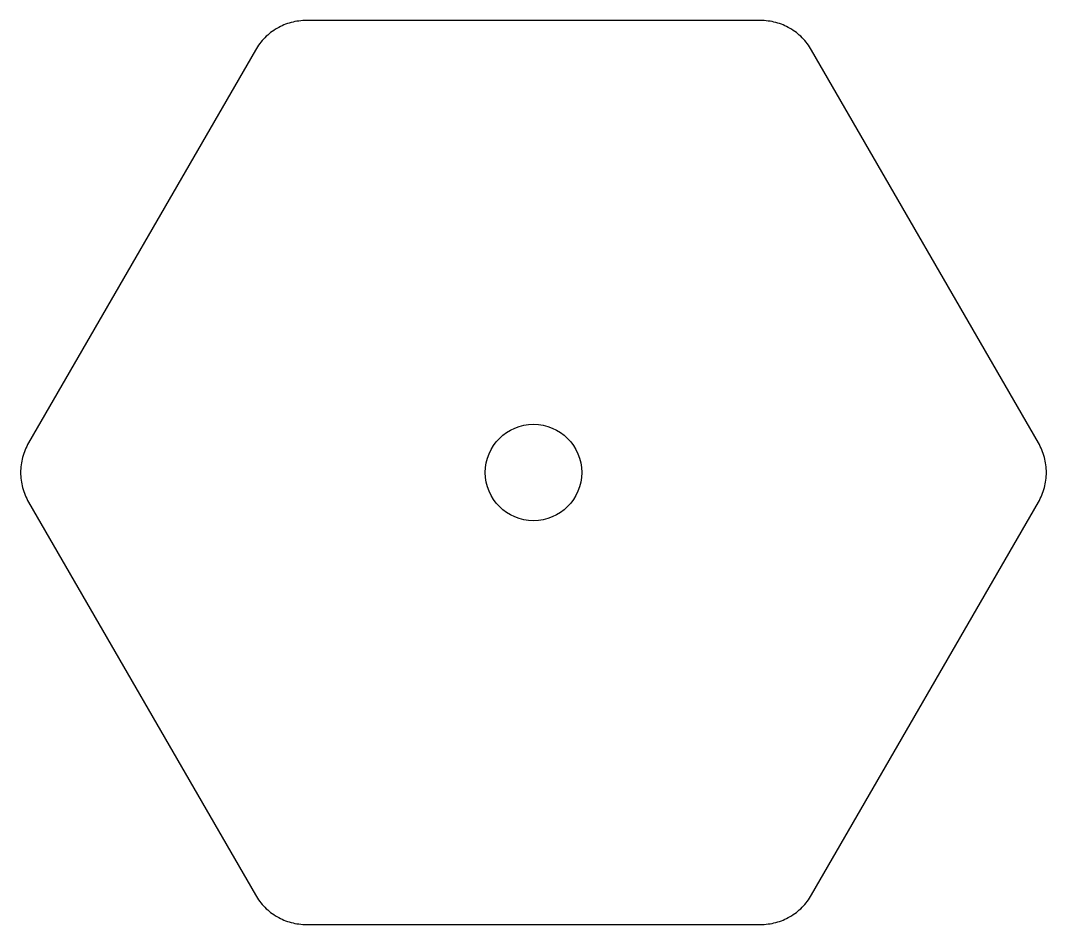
# Model space of a CAD drawing. Extents: x -59 to 59, y -52 to 52.
import ezdxf

# ---------------------------------------------------------------- set-up
doc = ezdxf.new("R2010")
doc.units = 0
doc.layers.get('0').update_dxf_attribs({"linetype": 'CONTINUOUS'})

msp = doc.modelspace()

# ---------------------------------------------------------------- linework, layer by layer
at = {"color": 7, "linetype": 'CONTINUOUS'}
for p, q in [((25.89, 51.59), (-25.89, 51.59)), ((-31.73, 48.21), (-57.62, 3.38)), ((57.62, 3.38), (31.73, 48.21)), ((-57.62, -3.38), (-31.73, -48.21)), ((31.73, -48.21), (57.62, -3.38)), ((-25.89, -51.59), (25.89, -51.59))]:
    msp.add_line(p, q, dxfattribs=at)
msp.add_circle((0, 0), 5.5, dxfattribs=at)
for points in [[(-25.89, 51.59), (-26.48, 51.59), (-27.68, 51.43), (-29.31, 50.76), (-30.7, 49.69), (-31.44, 48.73), (-31.73, 48.21)], [(31.73, 48.21), (31.44, 48.73), (30.7, 49.69), (29.31, 50.76), (27.68, 51.43), (26.48, 51.59), (25.89, 51.59)], [(-57.62, 3.38), (-57.91, 2.86), (-58.38, 1.74), (-58.61, 0), (-58.38, -1.74), (-57.91, -2.86), (-57.62, -3.38)], [(57.62, -3.38), (57.91, -2.86), (58.38, -1.74), (58.61, 0), (58.38, 1.74), (57.91, 2.86), (57.62, 3.38)], [(-31.73, -48.21), (-31.44, -48.73), (-30.7, -49.69), (-29.31, -50.76), (-27.68, -51.43), (-26.48, -51.59), (-25.89, -51.59)], [(25.89, -51.59), (26.48, -51.59), (27.68, -51.43), (29.31, -50.76), (30.7, -49.69), (31.44, -48.73), (31.73, -48.21)]]:
    msp.add_open_spline(points, degree=3, dxfattribs=at)

doc.saveas('drawing.dxf')
